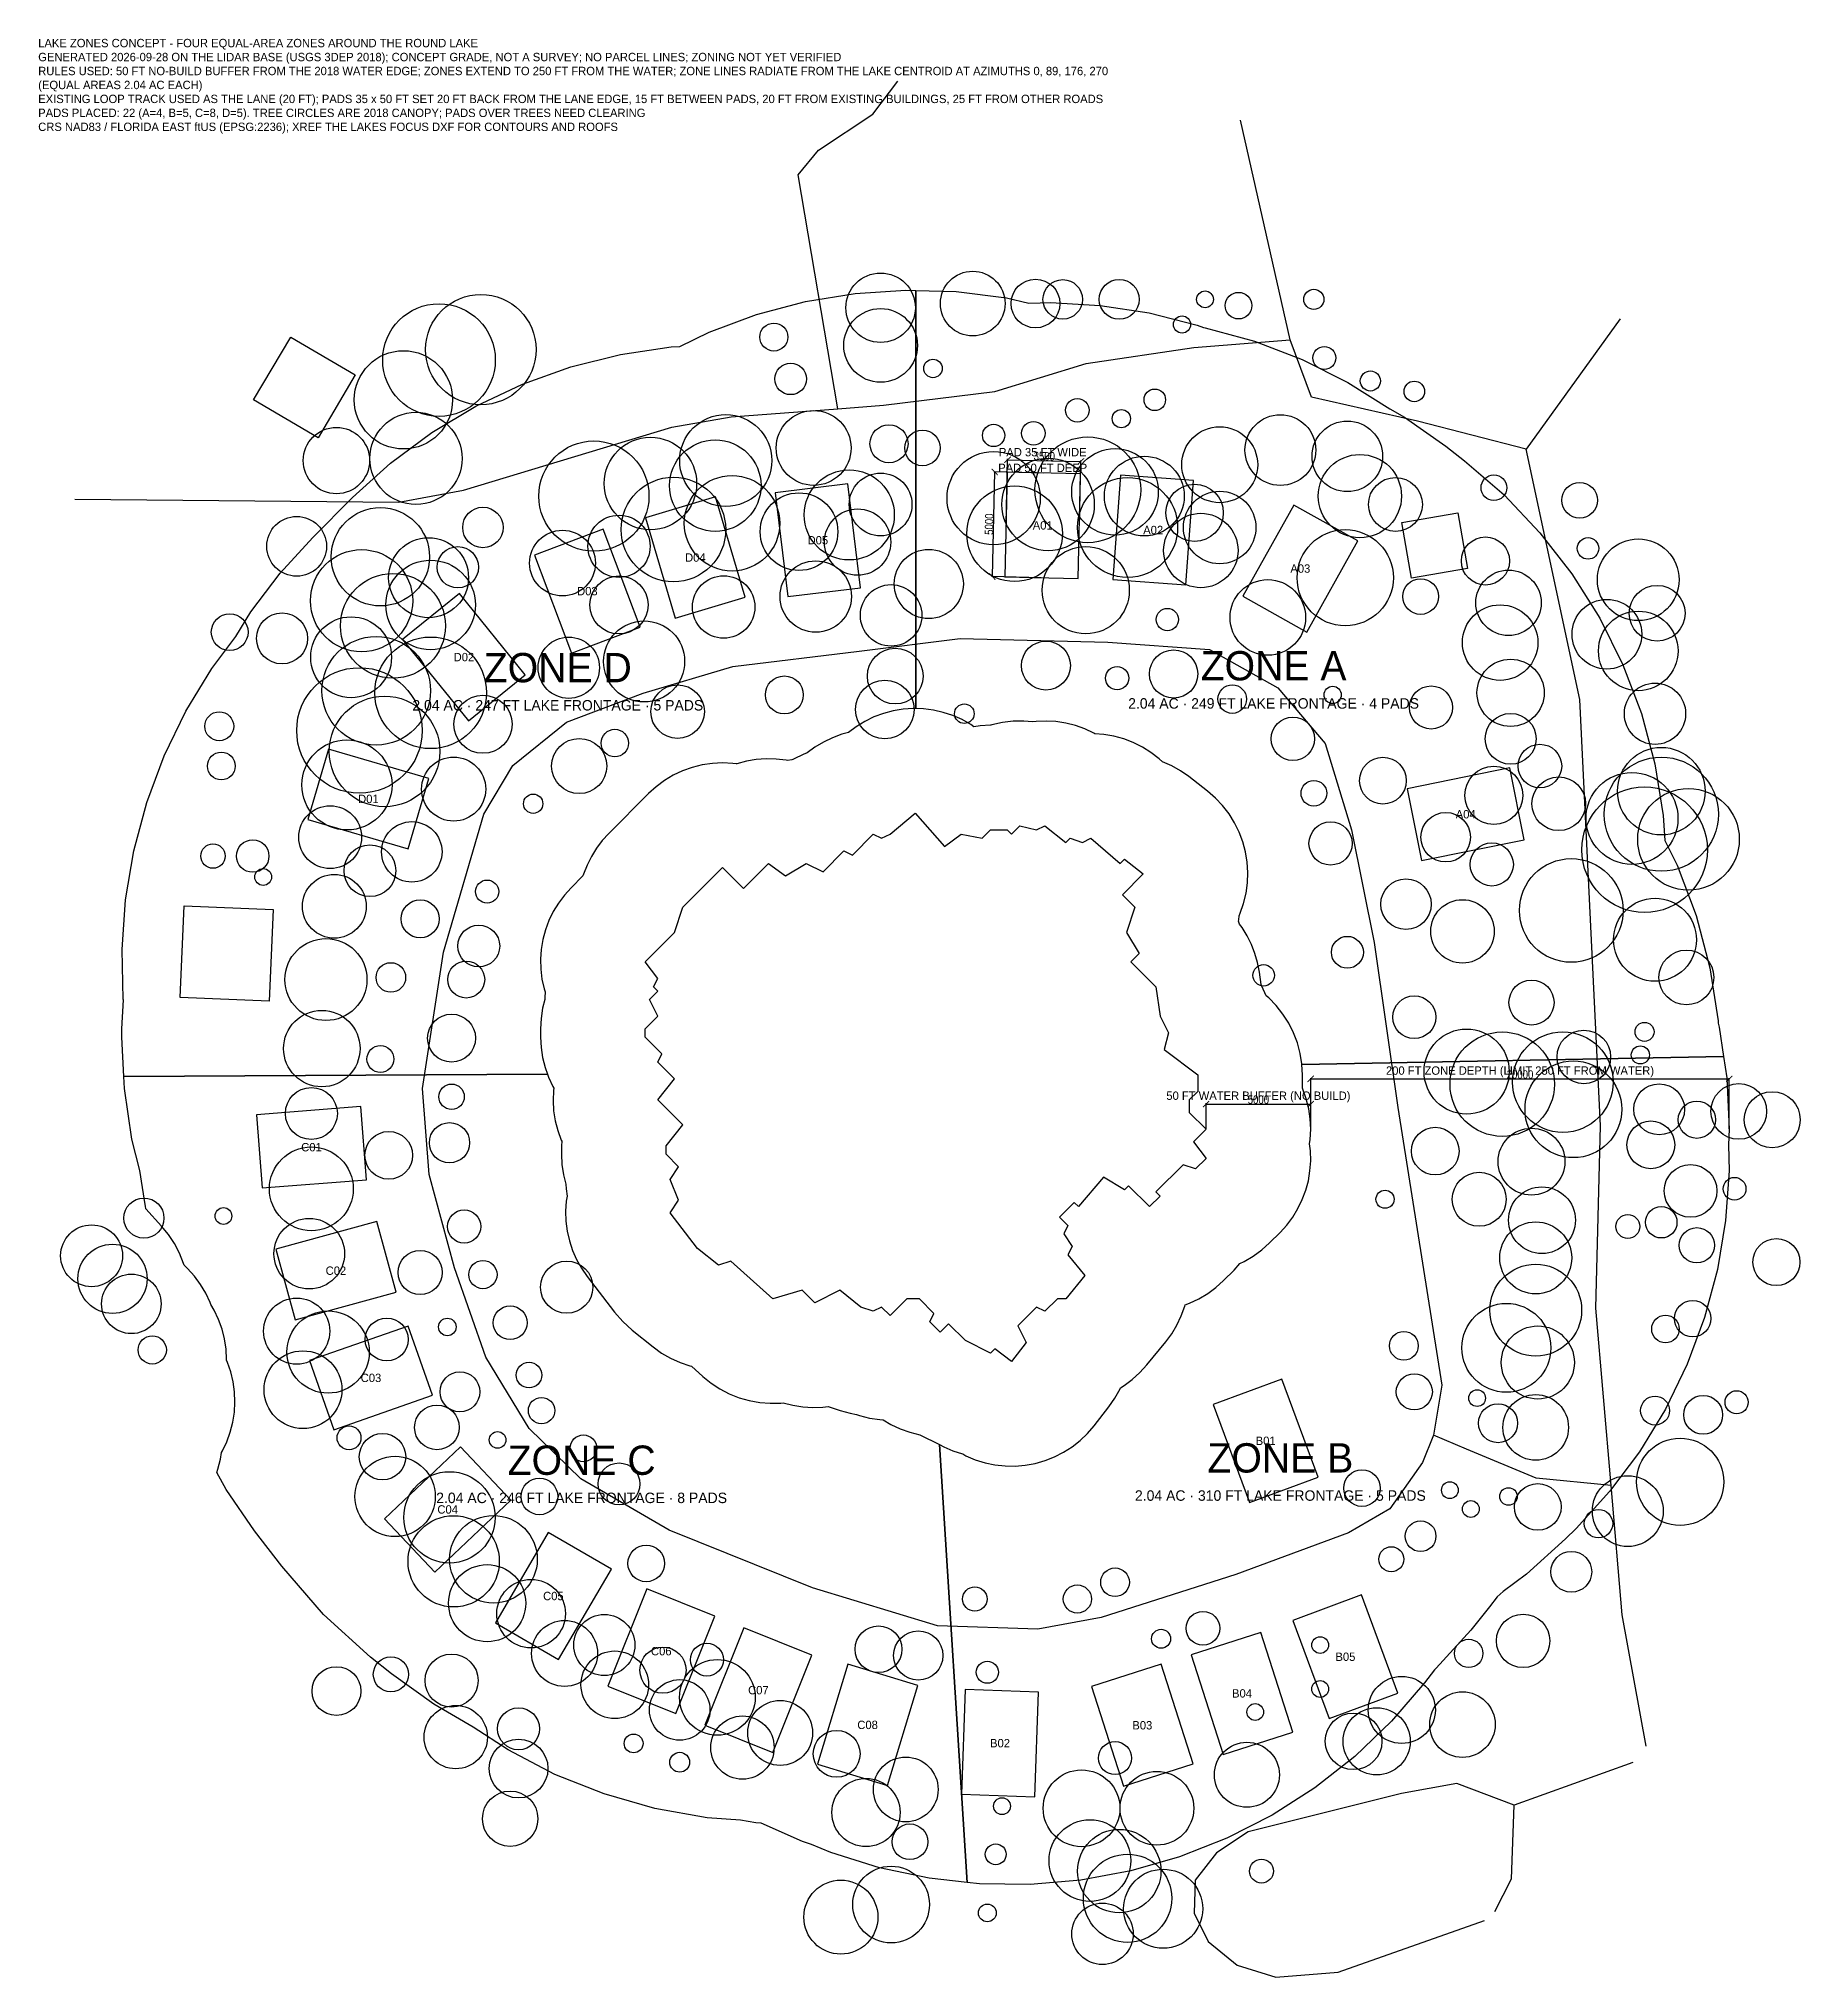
# Model space of a CAD drawing. Extents: x 426176 to 427018, y 1578748 to 1579674.
import ezdxf
from ezdxf.enums import TextEntityAlignment as Align

# ---------------------------------------------------------------- set-up
doc = ezdxf.new("R2010")
doc.units = 21
for name, color, linetype in [('A-BLDG-EXST', 9, 'Continuous'), ('A-UNIT-ANNO', 30, 'Continuous'), ('A-UNIT-PAD', 30, 'Continuous'), ('C-ROAD-EDGE', 8, 'Continuous'), ('C-ROAD-EXST', 8, 'Continuous'), ('C-ROAD-LOOP', 7, 'Continuous'), ('C-WATR-LAKE', 5, 'Continuous'), ('C-ZONE-ANNO', 1, 'Continuous'), ('C-ZONE-BNDY', 1, 'Continuous'), ('G-ANNO-DIMS', 2, 'Continuous'), ('G-ANNO-NOTE', 7, 'Continuous'), ('L-PLNT-TREE-EXST', 92, 'Continuous')]:
    doc.layers.add(name, color=color, linetype=linetype)
doc.styles.add('OpenSansCondensed-Light', font='OpenSansCondensed-Light.ttf')
doc.dimstyles.new('EZDXF', dxfattribs={"dimtxt": 0.25, "dimasz": 0.175, "dimexe": 0.375, "dimexo": 0.125, "dimgap": 0.1, "dimtad": 1, "dimlfac": 100, "dimzin": 12, "dimdsep": 46, "dimtxsty": 'OpenSansCondensed-Light', "dimblk": 'ARCHTICK', "dimcen": 2.5, "dimazin": 3, "dimtfac": 0.5, "dimtmove": 2, "dimatfit": 3})

# ---------------------------------------------------------------- blocks, each defined once
blk = doc.blocks.new('_ARCHTICK')
at = {"color": 0, "linetype": 'BYBLOCK', "const_width": 0.15}
blk.add_lwpolyline([(-0.5, -0.5), (0.5, 0.5)], dxfattribs=at)

msp = doc.modelspace()

# ---------------------------------------------------------------- linework, layer by layer
at = {"layer": 'A-BLDG-EXST'}
for points in [[(426327.45388, 1579513.40471), (426309.7007, 1579483.40327), (426278.92788, 1579501.44196), (426296.64879, 1579531.40721), (426327.45388, 1579513.40471)], [(426854.21833, 1579447.48448), (426858.86954, 1579420.94849), (426832.16166, 1579416.345), (426827.54254, 1579442.88081), (426854.21833, 1579447.48448)], [(426286.3418, 1579214.09858), (426243.83052, 1579215.88108), (426245.69742, 1579259.75921), (426288.20865, 1579257.97672), (426286.3418, 1579214.09858)]]:
    msp.add_lwpolyline(points, close=True, dxfattribs=at)
at = {"layer": 'A-UNIT-PAD'}
for points in [[(426672.86908, 1579416.09501), (426674.01908, 1579466.08179), (426639.02834, 1579466.88679), (426637.87834, 1579416.90002), (426672.86908, 1579416.09501)], [(426568.90726, 1579411.71889), (426562.86972, 1579461.35303), (426528.12582, 1579457.12675), (426534.16336, 1579407.49261), (426568.90726, 1579411.71889)], [(426724.31355, 1579413.05827), (426728.0405, 1579462.91918), (426693.13786, 1579465.52804), (426689.41092, 1579415.66714), (426724.31355, 1579413.05827)], [(426513.85304, 1579407.13935), (426499.63867, 1579455.07631), (426466.0828, 1579445.12625), (426480.29717, 1579397.1893), (426513.85304, 1579407.13935)], [(426782.06905, 1579390.50588), (426806.53011, 1579434.11387), (426776.00451, 1579451.23661), (426751.54346, 1579407.62862), (426782.06905, 1579390.50588)], [(426463.59812, 1579392.9017), (426445.90264, 1579439.66568), (426413.16785, 1579427.27885), (426430.86333, 1579380.51487), (426463.59812, 1579392.9017)], [(426408.73836, 1579370.1593), (426377.2639, 1579409.00976), (426350.06858, 1579386.97763), (426381.54304, 1579348.12717), (426408.73836, 1579370.1593)], [(426362.6674, 1579320.58084), (426314.68307, 1579334.63447), (426304.84554, 1579301.04544), (426352.82986, 1579286.99181), (426362.6674, 1579320.58084)], [(426837.00004, 1579281.37853), (426886.01014, 1579291.27853), (426879.08014, 1579325.5856), (426830.07004, 1579315.6856), (426837.00004, 1579281.37853)], [(426330.14611, 1579163.75865), (426280.29518, 1579159.90057), (426282.99583, 1579125.00492), (426332.84676, 1579128.863), (426330.14611, 1579163.75865)], [(426337.7768, 1579108.83714), (426289.5288, 1579095.71732), (426298.71267, 1579061.94372), (426346.96068, 1579075.06354), (426337.7768, 1579108.83714)], [(426352.81606, 1579058.94772), (426305.62436, 1579042.42672), (426317.18905, 1579009.39253), (426364.38075, 1579025.91353), (426352.81606, 1579058.94772)], [(426737.39421, 1579021.48608), (426754.71751, 1578974.58295), (426787.5497, 1578986.70926), (426770.2264, 1579033.61239), (426737.39421, 1579021.48608)], [(426377.75825, 1579001.18492), (426341.44287, 1578966.81643), (426365.50081, 1578941.39567), (426401.81619, 1578975.76416), (426377.75825, 1579001.18492)], [(426419.61595, 1578960.34313), (426394.42921, 1578917.15021), (426424.66425, 1578899.51949), (426449.85099, 1578942.7124), (426419.61595, 1578960.34313)], [(426466.77438, 1578933.29816), (426448.14339, 1578886.89896), (426480.62283, 1578873.85726), (426499.25382, 1578920.25647), (426466.77438, 1578933.29816)], [(426775.50547, 1578918.2992), (426792.82877, 1578871.39607), (426825.66096, 1578883.52238), (426808.33766, 1578930.42551), (426775.50547, 1578918.2992)], [(426513.17358, 1578914.66717), (426494.54259, 1578868.26797), (426527.02204, 1578855.22627), (426545.65303, 1578901.62548), (426513.17358, 1578914.66717)], [(426726.88314, 1578901.88117), (426742.10927, 1578854.25592), (426775.44695, 1578864.91421), (426760.22081, 1578912.53946), (426726.88314, 1578901.88117)], [(426562.80299, 1578897.36638), (426548.2681, 1578849.52563), (426581.75663, 1578839.35121), (426596.29151, 1578887.19196), (426562.80299, 1578897.36638)], [(426679.25788, 1578886.65503), (426694.48402, 1578839.02978), (426727.8217, 1578849.68807), (426712.59556, 1578897.31333), (426679.25788, 1578886.65503)], [(426618.92757, 1578885.20518), (426617.18651, 1578835.2355), (426652.16528, 1578834.01676), (426653.90634, 1578883.98644), (426618.92757, 1578885.20518)]]:
    msp.add_lwpolyline(points, close=True, dxfattribs=at)
at = {"layer": 'C-ROAD-EDGE'}
msp.add_lwpolyline([(426927.49981, 1578982.69875), (426891.7332, 1578986.25825), (426858.40161, 1579000.16647), (426842.59956, 1579006.76997), (426837.35882, 1578993.78365), (426821.73722, 1578971.62348), (426802.01028, 1578960.06935), (426748.145, 1578940.17463), (426683.94996, 1578919.65102), (426653.61183, 1578914.0149), (426605.71209, 1578915.68384), (426545.88582, 1578933.86014), (426477.48901, 1578961.32399), (426435.27479, 1578985.94003), (426410.59882, 1579010.05088), (426389.79862, 1579044.10176), (426374.88612, 1579086.69883), (426362.74384, 1579131.35194), (426359.55955, 1579172.49685), (426369.6023, 1579237.52516), (426388.95089, 1579303.58848), (426402.84714, 1579326.77698), (426428.46555, 1579347.53158), (426465.07383, 1579361.38414), (426507.86416, 1579374.07242), (426568.25967, 1579381.41899), (426616.4932, 1579387.38407), (426687.03243, 1579385.76123), (426735.68941, 1579382.12427), (426768.32086, 1579363.82029), (426790.83355, 1579337.24999), (426803.44544, 1579295.97591), (426814.31475, 1579242.16728), (426825.61143, 1579163.33881), (426846.62296, 1579030.67228)], dxfattribs=at)
at = {"layer": 'C-ROAD-EXST'}
for points in [[(426558.01932, 1579497.25808), (426539.06464, 1579609.07686), (426548.88326, 1579620.76301), (426574.70428, 1579637.91662), (426586.72437, 1579653.79081)], [(426774.25631, 1579530.21511), (426750.44861, 1579635.09493)], [(426931.8476, 1579540.27024), (426886.98103, 1579477.86897)], [(426558.01932, 1579497.25808), (426579.86749, 1579498.94516), (426633.01031, 1579505.42626), (426676.76656, 1579518.79982), (426728.12059, 1579526.45536), (426774.25631, 1579530.21511)], [(426886.98103, 1579477.86897), (426835.08013, 1579491.343), (426784.38558, 1579502.77359), (426774.25631, 1579530.21511)], [(426193.47971, 1579454.01829), (426348.34985, 1579452.62688), (426379.23362, 1579458.40492), (426478.75953, 1579488.46113), (426507.04085, 1579493.41855), (426558.01932, 1579497.25808)], [(426944.27506, 1578858.17678), (426932.83784, 1578920.88721), (426927.49981, 1578982.69875), (426920.1505, 1579067.4306), (426922.40442, 1579154.65031), (426912.56005, 1579358.22919), (426886.98103, 1579477.86897)], [(426846.62296, 1579030.67228), (426842.59956, 1579006.76997)], [(426937.82972, 1578850.30244), (426881.24092, 1578829.96311)], [(426881.24092, 1578829.96311), (426853.78818, 1578840.27261), (426827.36763, 1578835.52195), (426754.14264, 1578817.23405), (426738.97828, 1578807.17983), (426728.73437, 1578794.11441), (426728.25521, 1578778.3724), (426734.97259, 1578764.84172), (426748.85423, 1578753.48622), (426767.29132, 1578747.77595), (426797.09732, 1578750.21547), (426866.96808, 1578774.8325)], [(426879.90757, 1578794.73601), (426881.24092, 1578829.96311)], [(426871.97768, 1578779.18738), (426879.90757, 1578794.73601)]]:
    msp.add_lwpolyline(points, dxfattribs=at)
at = {"layer": 'C-ROAD-LOOP'}
msp.add_lwpolyline([(426927.49981, 1578982.69875), (426891.7332, 1578986.25825), (426858.40161, 1579000.16647), (426842.59956, 1579006.76997), (426837.35882, 1578993.78365), (426821.73722, 1578971.62348), (426802.01028, 1578960.06935), (426748.145, 1578940.17463), (426683.94996, 1578919.65102), (426653.61183, 1578914.0149), (426605.71209, 1578915.68384), (426545.88582, 1578933.86014), (426477.48901, 1578961.32399), (426435.27479, 1578985.94003), (426410.59882, 1579010.05088), (426389.79862, 1579044.10176), (426374.88612, 1579086.69883), (426362.74384, 1579131.35194), (426359.55955, 1579172.49685), (426369.6023, 1579237.52516), (426388.95089, 1579303.58848), (426402.84714, 1579326.77698), (426428.46555, 1579347.53158), (426465.07383, 1579361.38414), (426507.86416, 1579374.07242), (426568.25967, 1579381.41899), (426616.4932, 1579387.38407), (426687.03243, 1579385.76123), (426735.68941, 1579382.12427), (426768.32086, 1579363.82029), (426790.83355, 1579337.24999), (426803.44544, 1579295.97591), (426814.31475, 1579242.16728), (426825.61143, 1579163.33881), (426846.62296, 1579030.67228)], dxfattribs=at)
at = {"layer": 'C-WATR-LAKE'}
msp.add_lwpolyline([(426633, 1579048), (426631, 1579046), (426619, 1579052), (426611, 1579060), (426607, 1579056), (426602, 1579061), (426604, 1579065), (426597, 1579072), (426591, 1579072), (426583, 1579064), (426579, 1579068), (426575, 1579066), (426569, 1579068), (426559, 1579076), (426547, 1579070), (426541, 1579076), (426527, 1579072), (426507, 1579090), (426501, 1579088), (426491, 1579096), (426478, 1579113), (426482, 1579119), (426478, 1579129), (426482, 1579135), (426476, 1579141), (426476, 1579145), (426484, 1579155), (426472, 1579167), (426480, 1579177), (426472, 1579185), (426474, 1579189), (426466, 1579197), (426466, 1579201), (426472, 1579207), (426468, 1579215), (426472, 1579219), (426470, 1579221), (426472, 1579225), (426466, 1579233), (426480, 1579247), (426484, 1579259), (426503, 1579278), (426513, 1579268), (426525, 1579280), (426533, 1579274), (426543, 1579280), (426551, 1579276), (426561, 1579286), (426565, 1579284), (426575, 1579294), (426579, 1579292), (426583, 1579294), (426595, 1579304), (426609, 1579288), (426617, 1579294), (426627, 1579292), (426631, 1579296), (426639, 1579296), (426641, 1579294), (426645, 1579298), (426653, 1579296), (426657, 1579298), (426667, 1579290), (426669, 1579292), (426675, 1579290), (426679, 1579292), (426693, 1579280), (426695, 1579282), (426704, 1579275), (426694, 1579265), (426700, 1579259), (426696, 1579247), (426702, 1579237), (426698, 1579233), (426710, 1579221), (426712, 1579207), (426716, 1579199), (426714, 1579191), (426730, 1579179), (426730, 1579171), (426726, 1579167), (426726, 1579161), (426734, 1579153), (426728, 1579147), (426734, 1579139), (426729, 1579134), (426723, 1579136), (426710, 1579123), (426712, 1579121), (426707, 1579116), (426697, 1579126), (426695, 1579124), (426685, 1579130), (426673, 1579116), (426671, 1579118), (426664, 1579111), (426668, 1579107), (426666, 1579103), (426670, 1579097), (426668, 1579093), (426676, 1579083), (426667, 1579072), (426663, 1579072), (426657, 1579066), (426653, 1579068), (426644, 1579059), (426648, 1579051), (426641, 1579042), (426633, 1579048)], close=True, dxfattribs=at)
at = {"layer": 'C-ZONE-BNDY'}
for points in [[(426217.75555, 1579262.5752), (426221.69411, 1579286.05312), (426227.84794, 1579309.04997), (426236.16124, 1579331.35724), (426246.55863, 1579352.77263), (426258.94582, 1579373.10198), (426270.40244, 1579388.40912), (426277.6575, 1579400.14806), (426291.61385, 1579418.64827), (426307.2233, 1579435.7767), (426326.2233, 1579454.7767), (426344.40168, 1579471.25261), (426364.10744, 1579485.8674), (426385.15082, 1579498.48032), (426407.32914, 1579508.96988), (426430.42883, 1579517.23508), (426454.22742, 1579523.19632), (426478.49571, 1579526.79618), (426482.5786, 1579526.99676), (426496.55709, 1579533.80207), (426519.19686, 1579542.23074), (426542.54446, 1579548.43489), (426566.38186, 1579552.3566), (426590.48649, 1579553.95925), (426595.39118, 1579553.8107), (426595.39118, 1579353.95266), (426594.0973, 1579353.99185), (426589.27637, 1579353.67132), (426584.50889, 1579352.88698), (426579.83937, 1579351.64615), (426575.31142, 1579349.96041), (426570.96731, 1579347.84552), (426566.84761, 1579345.32121), (426563.13519, 1579342.52002), (426559.98553, 1579341.69241), (426555.47952, 1579340.03206), (426551.15358, 1579337.94711), (426547.0476, 1579335.45676), (426543.41585, 1579332.74555), (426541.47952, 1579332.03206), (426537.15358, 1579329.94711), (426536.51074, 1579329.55721), (426536.08263, 1579329.51919), (426534.08248, 1579329.1366), (426533.32117, 1579329.30272), (426528.59397, 1579329.87067), (426523.83418, 1579329.98641), (426519.08496, 1579329.64889), (426514.38938, 1579328.86118), (426509.79001, 1579327.63041), (426509.49941, 1579327.52211), (426507.90086, 1579327.75924), (426503, 1579328), (426498.09914, 1579327.75924), (426493.24548, 1579327.03926), (426488.48577, 1579325.84702), (426483.86583, 1579324.19398), (426479.43016, 1579322.09606), (426475.22149, 1579319.57348), (426471.28034, 1579316.65052), (426467.64466, 1579313.35534), (426448.64466, 1579294.35534), (426445.52277, 1579290.92965), (426442.7315, 1579287.22961), (426440.29483, 1579283.287), (426438.23371, 1579279.1357), (426436.56584, 1579274.81139), (426436.2984, 1579274.00908), (426430.64466, 1579268.35534), (426427.4421, 1579264.83219), (426424.58916, 1579261.0204), (426422.11173, 1579256.95453), (426420.03225, 1579252.67145), (426418.36959, 1579248.20999), (426417.13882, 1579243.61062), (426416.35111, 1579238.91504), (426416.01359, 1579234.16582), (426416.12933, 1579229.40603), (426416.69728, 1579224.67883), (426417.71229, 1579220.02708), (426418.18344, 1579218.55669), (426418.00702, 1579215.83769), (426418.03223, 1579215.03215), (426416.96074, 1579210.75452), (426416.24076, 1579205.90086), (426416, 1579201), (426416, 1579197), (426416.24076, 1579192.09914), (426416.96074, 1579187.24548), (426418.15298, 1579182.48577), (426419.27684, 1579179.3448), (426216.9243, 1579178.18534), (426216, 1579197), (426216, 1579201), (426216.6769, 1579214.77855), (426216.64667, 1579215.03016), (426216.06797, 1579238.82911), (426217.75555, 1579262.5752)], [(426614.63327, 1579553.22788), (426638.59672, 1579550.1693), (426649.26973, 1579547.74204), (426654.72337, 1579547.81084), (426654.7782, 1579547.80587), (426659.67019, 1579547.98574), (426683.3377, 1579546.60878), (426706.76837, 1579542.99614), (426729.75148, 1579537.18031), (426732.74246, 1579536.11316), (426733.60103, 1579535.9646), (426757.13559, 1579529.47595), (426779.92508, 1579520.72282), (426801.75218, 1579509.78866), (426821.85639, 1579497.12567), (426828.77239, 1579493.19884), (426848.48515, 1579479.33805), (426857.48515, 1579472.33805), (426876.36766, 1579456.07841), (426893.53773, 1579438.01978), (426908.82478, 1579418.34159), (426922.07693, 1579397.23933), (426933.16253, 1579374.92264), (426941.97145, 1579351.61324), (426948.41617, 1579327.5427), (426952.43266, 1579302.95017), (426953.1822, 1579290.91097), (426959.06731, 1579279.14075), (426968.15206, 1579255.04997), (426974.71088, 1579230.15258), (426978.6742, 1579204.71265), (426978.72976, 1579203.63519), (426979.19632, 1579201.77258), (426981.28594, 1579187.68554), (426779.74959, 1579183.85654), (426779.73484, 1579184.14253), (426778.94218, 1579189.23052), (426777.63041, 1579194.20999), (426775.81346, 1579199.02815), (426773.5106, 1579203.63388), (426770.74624, 1579207.97833), (426767.54972, 1579212.01543), (426763.95493, 1579215.70235), (426762.76162, 1579216.69734), (426762.75216, 1579216.72668), (426760.72136, 1579221.36068), (426760.35, 1579222.1034), (426759.49747, 1579228.07107), (426758.63935, 1579232.58504), (426757.37048, 1579237.00119), (426755.70156, 1579241.2822), (426753.64669, 1579245.39193), (426751.22323, 1579249.29567), (426749.96387, 1579250.96088), (426749.52757, 1579252.35324), (426749.63773, 1579252.99201), (426749.77957, 1579255.01135), (426750.31097, 1579256.15075), (426751.95736, 1579260.85462), (426753.1273, 1579265.69902), (426753.80918, 1579270.63583), (426753.99621, 1579275.61599), (426753.68653, 1579280.59003), (426752.88323, 1579285.50854), (426751.59429, 1579290.32265), (426749.83251, 1579294.98453), (426747.61539, 1579299.44787), (426744.96496, 1579303.66832), (426741.90755, 1579307.60396), (426738.47353, 1579311.21568), (426734.69703, 1579314.46761), (426725.69703, 1579321.46761), (426721.75448, 1579324.23977), (426717.56334, 1579326.61946), (426713.16255, 1579328.58457), (426713.1379, 1579328.59283), (426711.53957, 1579329.96283), (426707.68175, 1579332.95555), (426703.55044, 1579335.55773), (426699.18502, 1579337.74456), (426694.62712, 1579339.49519), (426689.92021, 1579340.79292), (426685.10916, 1579341.62538), (426680.8039, 1579341.94301), (426680.31084, 1579342.23353), (426676.01607, 1579344.24272), (426671.5503, 1579345.83606), (426666.95367, 1579346.99923), (426662.26754, 1579347.72176), (426657.53404, 1579347.99715), (426652.79573, 1579347.82293), (426651.04156, 1579347.59071), (426646.94467, 1579347.96217), (426641.79548, 1579347.8972), (426636.68027, 1579347.30296), (426631.65332, 1579346.18575), (426631.09604, 1579346), (426631, 1579346), (426626.09914, 1579345.75924), (426623.07263, 1579345.3103), (426621.64226, 1579346.31064), (426617.43411, 1579348.68457), (426613.01648, 1579350.64125), (426608.43062, 1579352.16242), (426603.71934, 1579353.23386), (426598.92665, 1579353.84558), (426595.39118, 1579353.95266), (426595.39118, 1579553.8107), (426614.63327, 1579553.22788)], [(426601.63719, 1578795.11831), (426577.89328, 1578800.09601), (426554.74363, 1578807.35167), (426545.54825, 1578811.24814), (426541.16346, 1578812.69892), (426521.39049, 1578821.42501), (426518.85106, 1578821.58978), (426511.55103, 1578822.77441), (426495.54701, 1578823.98647), (426470.67335, 1578828.42802), (426446.37505, 1578835.35762), (426422.90033, 1578844.70447), (426400.48896, 1578856.37311), (426383.84472, 1578867.30522), (426365.02204, 1578878.21441), (426344.82624, 1578892.7828), (426334.82624, 1578900.7828), (426312.29873, 1578921.16906), (426292.41054, 1578944.13747), (426279.41054, 1578961.13747), (426265.84123, 1578980.75532), (426261.28326, 1578988.91017), (426261.84702, 1578990.48577), (426263.03926, 1578995.24548), (426263.51478, 1578998.45112), (426264.02401, 1578999.29586), (426266.11583, 1579003.67824), (426267.77266, 1579008.24288), (426268.97889, 1579012.94671), (426269.72312, 1579017.74536), (426269.99835, 1579022.59358), (426269.80197, 1579027.44563), (426269.13584, 1579032.25575), (426268.00625, 1579036.97857), (426266.42383, 1579041.56953), (426266, 1579042.62912), (426266, 1579043), (426265.75924, 1579047.90086), (426265.03926, 1579052.75452), (426263.84702, 1579057.51423), (426262.19398, 1579062.13417), (426260.09606, 1579066.56984), (426258.541, 1579069.1643), (426258.19398, 1579070.13417), (426256.09606, 1579074.56984), (426253.57348, 1579078.77851), (426250.65052, 1579082.71966), (426247.35534, 1579086.35534), (426245.7016, 1579088.00908), (426245.43416, 1579088.81139), (426243.52496, 1579093.67554), (426241.11853, 1579098.31388), (426238.24116, 1579102.67573), (426234.92427, 1579106.71347), (426227.43876, 1579114.91189), (426227.23684, 1579116.27308), (426227.05026, 1579117.00377), (426224.54274, 1579133.30026), (426220.80368, 1579148.22742), (426217.20382, 1579172.49571), (426216.9243, 1579178.18534), (426419.27684, 1579179.3448), (426419.80602, 1579177.86583), (426421.90394, 1579173.43016), (426422.36448, 1579172.66179), (426422.20545, 1579171.52805), (426422.00111, 1579166.66714), (426422.27016, 1579161.80937), (426423.01005, 1579157.00075), (426424.21379, 1579152.28681), (426425.86997, 1579147.71217), (426426.10684, 1579147.2151), (426426, 1579145), (426426, 1579141), (426426.24076, 1579136.09914), (426426.96074, 1579131.24548), (426428.11343, 1579126.64367), (426428.20216, 1579124.50838), (426428.69585, 1579120.96351), (426428.30634, 1579118.52633), (426428.00585, 1579113.76512), (426428.1605, 1579108.99694), (426428.76888, 1579104.2652), (426429.82544, 1579099.61299), (426431.32058, 1579095.08265), (426433.24067, 1579090.71542), (426435.56825, 1579086.55106), (426438.28211, 1579082.62749), (426451.28211, 1579065.62749), (426455.25975, 1579061.03381), (426459.76525, 1579056.95656), (426469.76525, 1579048.95656), (426473.80441, 1579046.04288), (426478.1134, 1579043.54549), (426482.64946, 1579041.48917), (426487.36759, 1579039.89431), (426488.12422, 1579039.72009), (426493.55176, 1579034.83529), (426497.47398, 1579031.64887), (426501.69779, 1579028.87462), (426506.18007, 1579026.54089), (426510.87501, 1579024.67152), (426515.73467, 1579023.2856), (426520.7094, 1579022.39729), (426525.74839, 1579022.01567), (426530.80017, 1579022.14462), (426532.01644, 1579022.29947), (426536.63004, 1579021.08718), (426541.37021, 1579020.31796), (426546.16231, 1579020.00702), (426550.96213, 1579020.15723), (426553.45624, 1579020.47663), (426559.18861, 1579018.56584), (426563.91411, 1579017.24446), (426566.91255, 1579016.71589), (426568.48577, 1579016.15298), (426573.24548, 1579014.96074), (426578.09914, 1579014.24076), (426579.65928, 1579014.16412), (426583.43016, 1579011.90394), (426587.86583, 1579009.80602), (426592.48577, 1579008.15298), (426597.24548, 1579006.96074), (426597.28763, 1579006.95448), (426606.62645, 1579002.28507), (426619.8239, 1578793.11758), (426601.63719, 1578795.11831)], [(426982.79618, 1579177.50429), (426984, 1579153), (426983.63201, 1579145.50937), (426983.93203, 1579133.17089), (426982.24445, 1579109.4248), (426978.30589, 1579085.94688), (426972.15206, 1579062.95003), (426963.83876, 1579040.64276), (426953.44137, 1579019.22737), (426941.05418, 1578998.89802), (426926.78951, 1578979.83906), (426910.7767, 1578962.2233), (426905.7767, 1578957.2233), (426887.11951, 1578940.35543), (426875.98553, 1578932.1618), (426873.04917, 1578929.50045), (426869.48932, 1578924.69055), (426860.48932, 1578913.69055), (426844.01128, 1578895.4582), (426843.08103, 1578894.61296), (426838.33805, 1578888.51485), (426822.53221, 1578870.11033), (426805.0169, 1578853.32447), (426785.95709, 1578838.31533), (426765.53223, 1578825.22426), (426743.93468, 1578814.17452), (426721.36781, 1578805.27017), (426698.04414, 1578798.59506), (426674.18329, 1578794.21205), (426650.00996, 1578792.16241), (426625.75178, 1578792.46545), (426619.8239, 1578793.11758), (426606.62645, 1579002.28507), (426608.63932, 1579001.27864), (426613.03269, 1578999.33978), (426617.5918, 1578997.83134), (426617.75104, 1578997.79515), (426619.28125, 1578996.96339), (426623.74873, 1578995.07033), (426628.37866, 1578993.6192), (426633.12744, 1578992.62366), (426637.95036, 1578992.09309), (426642.80199, 1578992.03248), (426647.63666, 1578992.44241), (426652.40883, 1578993.31901), (426657.07356, 1578994.65403), (426661.58694, 1578996.4349), (426665.90645, 1578998.64485), (426669.99142, 1579001.26307), (426673.80338, 1579004.26489), (426677.30644, 1579007.62207), (426680.46761, 1579011.30297), (426687.46761, 1579020.30297), (426690.39463, 1579024.49161), (426692.87885, 1579028.95712), (426693.07041, 1579029.40343), (426694.8199, 1579030.45421), (426698.76455, 1579033.38636), (426702.40226, 1579036.69164), (426705.69786, 1579040.33811), (426714.69786, 1579051.33811), (426717.58724, 1579055.24209), (426720.08421, 1579059.408), (426722.1652, 1579063.79651), (426723.81059, 1579068.36622), (426723.98034, 1579069.03537), (426726.13417, 1579069.80602), (426730.56984, 1579071.90394), (426734.77851, 1579074.42652), (426738.71966, 1579077.34948), (426742.35534, 1579080.64466), (426747.35534, 1579085.64466), (426750.2043, 1579088.788), (426752.24176, 1579089.73014), (426756.57237, 1579092.28952), (426760.6239, 1579095.27109), (426764.35534, 1579098.64466), (426769.35534, 1579103.64466), (426772.5579, 1579107.16781), (426775.41084, 1579110.9796), (426777.88827, 1579115.04547), (426779.96775, 1579119.32855), (426781.63041, 1579123.79001), (426782.86118, 1579128.38938), (426783.64889, 1579133.08496), (426783.98641, 1579137.83418), (426783.87067, 1579142.59397), (426783.45537, 1579146.05063), (426783.75924, 1579148.09914), (426784, 1579153), (426783.75924, 1579157.90086), (426783.03926, 1579162.75452), (426781.84702, 1579167.51423), (426780.19398, 1579172.13417), (426780, 1579172.5443), (426780, 1579179), (426779.74959, 1579183.85654), (426981.28594, 1579187.68554), (426982.79618, 1579177.50429)]]:
    msp.add_lwpolyline(points, close=True, dxfattribs=at)
at = {"layer": 'L-PLNT-TREE-EXST'}
for centre, radius in [((426578.5, 1579545.5), 16.5915), ((426622.5, 1579547.5), 15.45775), ((426652.5, 1579547.5), 11.6385), ((426387.5, 1579525.5), 26.37725), ((426665.5, 1579549.5), 9.4315), ((426692.5, 1579549.5), 9.535), ((426733.5, 1579549.5), 4), ((426749.5, 1579546.5), 6.35825), ((426785.5, 1579549.5), 4.8105), ((426367.5, 1579520.5), 26.9115), ((426578.5, 1579527.5), 17.59625), ((426722.5, 1579537.5), 4.09075), ((426527.5, 1579531.5), 6.6815), ((426350.5, 1579501.5), 23.48475), ((426790.5, 1579521.5), 5.453), ((426535.5, 1579511.5), 7.535), ((426603.5, 1579516.5), 4.42275), ((426812.5, 1579510.5), 4.79775), ((426709.5, 1579501.5), 5.12975), ((426833.5, 1579505.5), 4.92275), ((426356.5, 1579473.5), 22.0445), ((426504.5, 1579472.5), 21.98875), ((426546.5, 1579478.5), 17.8805), ((426672.5, 1579496.5), 5.5995), ((426693.5, 1579492.5), 4.371), ((426769.5, 1579477.5), 16.902), ((426318.5, 1579472.5), 15.85025), ((426582.5, 1579480.5), 9.08675), ((426598.5, 1579478.5), 8.48325), ((426632.5, 1579484.5), 5.3495), ((426651.5, 1579485.5), 5.65125), ((426740.5, 1579470.5), 18.152), ((426801.5, 1579474.5), 16.859), ((426441.5, 1579455.5), 26.3255), ((426468.5, 1579461.5), 22.105), ((426499.5, 1579460.5), 21.86375), ((426632.5, 1579454.5), 22.273), ((426677.5, 1579458.5), 25.25625), ((426690.5, 1579457.5), 20.6695), ((426563.5, 1579446.5), 21.523), ((426578.5, 1579451.5), 14.988), ((426658.5, 1579451.5), 22.0835), ((426704.5, 1579455.5), 19.05725), ((426807.5, 1579455.5), 19.88925), ((426479.5, 1579439.5), 24.9935), ((426507.5, 1579442.5), 22.82075), ((426642.5, 1579437.5), 22.83825), ((426696.5, 1579440.5), 23.89875), ((426728.5, 1579447.5), 13.72925), ((426740.5, 1579440.5), 17.3375), ((426824.5, 1579451.5), 12.8845), ((426871.5, 1579459.5), 6.12975), ((426912.5, 1579453.5), 8.52225), ((426339.5, 1579426.5), 23.48475), ((426388.5, 1579440.5), 9.66875), ((426539.5, 1579438.5), 18.53575), ((426567.5, 1579433.5), 15.8375), ((426299.5, 1579431.5), 14.26825), ((426426.5, 1579423.5), 15.70375), ((426453.5, 1579431.5), 14.863), ((426731.5, 1579429.5), 17.76425), ((426800.5, 1579416.5), 22.976), ((426330.5, 1579405.5), 24.4155), ((426362.5, 1579416.5), 19.10025), ((426376.5, 1579421.5), 9.863), ((426601.5, 1579413.5), 16.523), ((426676.5, 1579410.5), 20.8335), ((426867.5, 1579424.5), 11.50075), ((426916.5, 1579430.5), 5.15125), ((426940.5, 1579415.5), 19.523), ((426363.5, 1579403.5), 21.394), ((426547.5, 1579407.5), 17.05725), ((426345.5, 1579393.5), 25.04925), ((426453.5, 1579403.5), 13.87175), ((426503.5, 1579402.5), 14.9235), ((426583.5, 1579398.5), 14.691), ((426763.5, 1579397.5), 18.066), ((426836.5, 1579407.5), 8.5135), ((426878.5, 1579404.5), 15.64325), ((426949.5, 1579399.5), 13.33275), ((426715.5, 1579396.5), 5.328), ((426874.5, 1579385.5), 18.03575), ((426925.5, 1579389.5), 16.652), ((426267.5, 1579390.5), 8.785), ((426292.5, 1579387.5), 12.20775), ((426325.5, 1579378.5), 19.32075), ((426465.5, 1579376.5), 19.36775), ((426940.5, 1579381.5), 19.00625), ((426337.5, 1579362.5), 25.9545), ((426363.5, 1579361.5), 26.66625), ((426429.5, 1579373.5), 14.64325), ((426657.5, 1579374.5), 11.70775), ((426585.5, 1579369.5), 13.32), ((426691.5, 1579368.5), 5.52625), ((426718.5, 1579370.5), 11.531), ((426879.5, 1579361.5), 16.05725), ((426329.5, 1579343.5), 30), ((426481.5, 1579352.5), 12.78575), ((426532.5, 1579360.5), 9.04375), ((426580.5, 1579353.5), 14.00075), ((426746.5, 1579358.5), 6.8065), ((426794.5, 1579360.5), 4.121), ((426841.5, 1579354.5), 10.3025), ((426948.5, 1579351.5), 14.64325), ((426341.5, 1579333.5), 26.44175), ((426388.5, 1579346.5), 13.906), ((426618.5, 1579351.5), 4.67275), ((426262.5, 1579345.5), 6.91), ((426775.5, 1579339.5), 10.37575), ((426879.5, 1579339.5), 12.156), ((426323.5, 1579317.5), 21.5405), ((426434.5, 1579326.5), 13.1735), ((426451.5, 1579337.5), 6.5565), ((426893.5, 1579326.5), 10.41475), ((426263.5, 1579326.5), 6.60825), ((426374.5, 1579315.5), 15.31125), ((426818.5, 1579319.5), 11.1775), ((426951.5, 1579303.5), 27.265), ((426951.5, 1579314.5), 20.90675), ((426785.5, 1579313.5), 6.12975), ((426871.5, 1579312.5), 13.8805), ((426902.5, 1579308.5), 12.82), ((426937.5, 1579301.5), 21.9585), ((426412.5, 1579308.5), 4.621), ((426943.5, 1579286.5), 30), ((426964.5, 1579291.5), 24.2865), ((426315.5, 1579292.5), 15.0055), ((426354.5, 1579285.5), 14.441), ((426793.5, 1579289.5), 10.324), ((426848.5, 1579292.5), 11.83275), ((426278.5, 1579283.5), 7.75475), ((426259.5, 1579283.5), 5.828), ((426334.5, 1579276.5), 12.37175), ((426870.5, 1579279.5), 10.31125), ((426908.5, 1579257.5), 24.765), ((426283.5, 1579273.5), 4), ((426317.5, 1579259.5), 15.234), ((426390.5, 1579266.5), 5.52625), ((426829.5, 1579260.5), 12.06125), ((426948.5, 1579243.5), 19.82475), ((426358.5, 1579253.5), 9.0955), ((426856.5, 1579247.5), 15.152), ((426386.5, 1579240.5), 10.00075), ((426801.5, 1579237.5), 7.6385), ((426313.5, 1579224.5), 19.5875), ((426963.5, 1579225.5), 13.109), ((426344.5, 1579225.5), 7.0565), ((426380.5, 1579224.5), 8.828), ((426761.5, 1579226.5), 5.15125), ((426833.5, 1579206.5), 10.25075), ((426889.5, 1579213.5), 10.7635), ((426311.5, 1579191.5), 18.273), ((426373.5, 1579196.5), 11.45775), ((426858.5, 1579180.5), 20.3335), ((426875.5, 1579174.5), 24.94575), ((426904.5, 1579175.5), 24.02775), ((426914.5, 1579187.5), 12.80725), ((426943.5, 1579199.5), 4.54775), ((426339.5, 1579186.5), 6.4315), ((426941.5, 1579188.5), 4.31925), ((426909.5, 1579162.5), 23.11375), ((426306.5, 1579160.5), 12.4235), ((426373.5, 1579168.5), 6.078), ((426950.5, 1579162.5), 12.1385), ((426988.5, 1579161.5), 13.31125), ((427004.5, 1579157.5), 13.3845), ((426968.5, 1579157.5), 8.89725), ((426343.5, 1579140.5), 11.406), ((426372.5, 1579146.5), 9.617), ((426843.5, 1579142.5), 11.3845), ((426889.5, 1579137.5), 15.97925), ((426946.5, 1579145.5), 11.406), ((426306.5, 1579124.5), 20.023), ((426965.5, 1579123.5), 12.57875), ((426819.5, 1579119.5), 4.31925), ((426864.5, 1579119.5), 12.89325), ((426894.5, 1579109.5), 15.949), ((426986.5, 1579124.5), 5.453), ((426226.5, 1579110.5), 9.5955), ((426264.5, 1579111.5), 4), ((426951.5, 1579108.5), 7.50075), ((426201.5, 1579092.5), 14.78175), ((426305.5, 1579093.5), 16.859), ((426379.5, 1579106.5), 7.94025), ((426891.5, 1579091.5), 17.195), ((426935.5, 1579106.5), 5.703), ((426968.5, 1579097.5), 8.44025), ((426211.5, 1579081.5), 16.55325), ((427006.5, 1579089.5), 11.22925), ((426358.5, 1579084.5), 10.5525), ((426388.5, 1579083.5), 6.73325), ((426428.5, 1579077.5), 12.488), ((426891.5, 1579066.5), 21.94975), ((426220.5, 1579069.5), 14.2125), ((426299.5, 1579056.5), 15.816), ((426401.5, 1579060.5), 8.06525), ((426877.5, 1579048.5), 21.23875), ((426966.5, 1579062.5), 8.71175), ((426314.5, 1579046.5), 19.6655), ((426342.5, 1579052.5), 10.25075), ((426371.5, 1579058.5), 4.19425), ((426892.5, 1579041.5), 17.45375), ((426953.5, 1579057.5), 6.5955), ((426230.5, 1579047.5), 6.73325), ((426828.5, 1579049.5), 6.85825), ((426302.5, 1579028.5), 18.5875), ((426410.5, 1579035.5), 6.12975), ((426377.5, 1579027.5), 9.52225), ((426833.5, 1579027.5), 8.617), ((426416.5, 1579018.5), 6.3065), ((426863.5, 1579024.5), 4), ((426891.5, 1579010.5), 15.66475), ((426948.5, 1579018.5), 6.91), ((426971.5, 1579016.5), 9.29375), ((426987.5, 1579022.5), 5.539), ((426366.5, 1579010.5), 10.6735), ((426873.5, 1579012.5), 9.31525), ((426324.5, 1579005.5), 5.703), ((426340.5, 1578996.5), 11.08275), ((426395.5, 1579004.5), 4), ((426436.5, 1579000.5), 6.37975), ((426960.5, 1578984.5), 20.86375), ((426346.5, 1578977.5), 19.191), ((426372.5, 1578967.5), 21.812), ((426415.5, 1578977.5), 8.742), ((426453.5, 1578983.5), 10.02225), ((426808.5, 1578981.5), 8.742), ((426935.5, 1578970.5), 16.9195), ((426850.5, 1578980.5), 4), ((426878.5, 1578977.5), 4.19425), ((426892.5, 1578972.5), 11.156), ((426374.5, 1578946.5), 21.812), ((426393.5, 1578947.5), 20.92825), ((426860.5, 1578971.5), 4), ((426921.5, 1578964.5), 6.785), ((426836.5, 1578958.5), 7.3455), ((426466.5, 1578945.5), 8.742), ((426822.5, 1578947.5), 5.98325), ((426908.5, 1578941.5), 9.76825), ((426390.5, 1578926.5), 18.437), ((426690.5, 1578936.5), 6.85825), ((426411.5, 1578921.5), 16.3805), ((426623.5, 1578928.5), 5.828), ((426672.5, 1578928.5), 6.73325), ((426446.5, 1578906.5), 14.60425), ((426732.5, 1578914.5), 8.06525), ((426885.5, 1578908.5), 12.7595), ((426427.5, 1578902.5), 15.7555), ((426577.5, 1578904.5), 11.16875), ((426596.5, 1578901.5), 11.77225), ((426712.5, 1578909.5), 4.54775), ((426373.5, 1578889.5), 12.6775), ((426451.5, 1578887.5), 16.16075), ((426474.5, 1578894.5), 11.01825), ((426495.5, 1578899.5), 7.8495), ((426788.5, 1578906.5), 4), ((426859.5, 1578902.5), 6.785), ((426318.5, 1578884.5), 11.66), ((426344.5, 1578892.5), 8.3885), ((426500.5, 1578881.5), 18.0835), ((426629.5, 1578893.5), 5.27625), ((426482.5, 1578875.5), 14.4665), ((426788.5, 1578885.5), 4), ((426827.5, 1578875.5), 16.0445), ((426856.5, 1578868.5), 15.652), ((426375.5, 1578862.5), 15.1345), ((426405.5, 1578866.5), 10.035), ((426530.5, 1578864.5), 15.51825), ((426757.5, 1578874.5), 4), ((426804.5, 1578860.5), 13.51825), ((426815.5, 1578860.5), 16.03575), ((426512.5, 1578857.5), 15.1345), ((426557.5, 1578854.5), 11.18625), ((426405.5, 1578847.5), 14.0525), ((426460.5, 1578859.5), 4.496), ((426482.5, 1578850.5), 4.746), ((426690.5, 1578852.5), 7.91), ((426753.5, 1578844.5), 15.527), ((426590.5, 1578837.5), 15.47525), ((426674.5, 1578828.5), 18.3375), ((426710.5, 1578828.5), 17.61775), ((426401.5, 1578823.5), 13.22925), ((426571.5, 1578826.5), 16.30725), ((426636.5, 1578829.5), 4), ((426592.5, 1578812.5), 8.5135), ((426678.5, 1578803.5), 19.523), ((426692.5, 1578798.5), 19.937), ((426633.5, 1578806.5), 4.9745), ((426583.5, 1578782.5), 18.32475), ((426696.5, 1578785.5), 21.101), ((426760.5, 1578798.5), 5.703), ((426559.5, 1578776.5), 17.68225), ((426713.5, 1578780.5), 18.88525), ((426629.5, 1578778.5), 4.246), ((426684.5, 1578768.5), 14.6735)]:
    msp.add_circle(centre, radius, dxfattribs=at)

# ---------------------------------------------------------------- texts
at = {"layer": 'A-UNIT-ANNO'}
for s, p in [('A01', (426655.94871, 1579441.4909)), ('A02', (426708.72571, 1579439.29316)), ('D05', (426548.51654, 1579434.42282)), ('D04', (426489.96792, 1579426.1328)), ('A03', (426779.03678, 1579420.87124)), ('D03', (426438.38299, 1579410.09028)), ('D02', (426379.40347, 1579378.56846)), ('D01', (426333.75647, 1579310.81314)), ('A04', (426858.04009, 1579303.48206)), ('C01', (426306.57097, 1579144.38179)), ('C02', (426318.24474, 1579085.39043)), ('C03', (426335.00256, 1579034.17012)), ('B01', (426762.47195, 1579004.09767)), ('C04', (426371.62953, 1578971.29029)), ('C05', (426422.1401, 1578929.93131)), ('C06', (426473.69861, 1578903.57771)), ('B05', (426800.58322, 1578900.91079)), ('C07', (426520.09781, 1578884.94672)), ('B04', (426751.16504, 1578883.39769)), ('C08', (426572.27981, 1578868.3588)), ('B03', (426703.53979, 1578868.17155)), ('B02', (426635.54643, 1578859.61097))]:
    msp.add_text(s, height=4, dxfattribs=at).set_placement(p, align=Align.MIDDLE_CENTER)
at = {"layer": 'C-ZONE-ANNO'}
for s, height, p in [('ZONE D', 14, (426424.25743, 1579373.54692)), ('ZONE A', 14, (426766.25806, 1579374.43765)), ('2.04 AC · 247 FT LAKE FRONTAGE · 5 PADS', 5, (426424.25743, 1579355.54692)), ('2.04 AC · 249 FT LAKE FRONTAGE · 4 PADS', 5, (426766.25806, 1579356.43765)), ('ZONE C', 14, (426435.64493, 1578994.83274)), ('ZONE B', 14, (426769.5053, 1578995.93577)), ('2.04 AC · 246 FT LAKE FRONTAGE · 8 PADS', 5, (426435.64493, 1578976.83274)), ('2.04 AC · 310 FT LAKE FRONTAGE · 5 PADS', 5, (426769.5053, 1578977.93577))]:
    msp.add_text(s, height=height, dxfattribs=at).set_placement(p, align=Align.MIDDLE_CENTER)
at = {"layer": 'G-ANNO-DIMS'}
for s, p in [('PAD 35 FT WIDE', (426655.94871, 1579476.4909)), ('PAD 50 FT DEEP', (426655.94871, 1579468.9909)), ('200 FT ZONE DEPTH (LIMIT 250 FT FROM WATER)', (426884, 1579181)), ('50 FT WATER BUFFER (NO BUILD)', (426759, 1579169))]:
    msp.add_text(s, height=4, dxfattribs=at).set_placement(p, align=Align.MIDDLE_CENTER)
at = {"layer": 'G-ANNO-NOTE', "insert": (426176, 1579673.95925), "char_height": 4, "width": 520, "attachment_point": 1}
msp.add_mtext('LAKE ZONES CONCEPT - FOUR EQUAL-AREA ZONES AROUND THE ROUND LAKE\\PGENERATED 2026-09-28 ON THE LIDAR BASE (USGS 3DEP 2018); CONCEPT GRADE, NOT A SURVEY; NO PARCEL LINES; ZONING NOT YET VERIFIED\\PRULES USED: 50 FT NO-BUILD BUFFER FROM THE 2018 WATER EDGE; ZONES EXTEND TO 250 FT FROM THE WATER; ZONE LINES RADIATE FROM THE LAKE CENTROID AT AZIMUTHS 0, 89, 176, 270 (EQUAL AREAS 2.04 AC EACH)\\PEXISTING LOOP TRACK USED AS THE LANE (20 FT); PADS 35 x 50 FT SET 20 FT BACK FROM THE LANE EDGE, 15 FT BETWEEN PADS, 20 FT FROM EXISTING BUILDINGS, 25 FT FROM OTHER ROADS\\PPADS PLACED: 22 (A=4, B=5, C=8, D=5). TREE CIRCLES ARE 2018 CANOPY; PADS OVER TREES NEED CLEARING\\PCRS NAD83 / FLORIDA EAST ftUS (EPSG:2236); XREF THE LAKES FOCUS DXF FOR CONTOURS AND ROOFS', dxfattribs=at)

# ---------------------------------------------------------------- dimensions: what is measured, and where the dimension line sits
at = {"layer": 'G-ANNO-DIMS'}
for base, p1, p2, angle in [((426639.16634, 1579472.8852), (426638.45334, 1579441.8934), (426673.44408, 1579441.0884), 358.68207332), ((426631.87992, 1579417.03802), (426655.37371, 1579416.49752), (426656.52371, 1579466.48429), 88.68207332)]:
    msp.add_linear_dim(base=base, p1=p1, p2=p2, angle=angle, dimstyle='EZDXF', override={"dimtxt": 4, "dimasz": 3}, dxfattribs=at).render()
for base, p1, p2 in [((426784, 1579177), (426784, 1579153), (426984, 1579153)), ((426734, 1579165), (426734, 1579153), (426784, 1579153))]:
    msp.add_linear_dim(base=base, p1=p1, p2=p2, dimstyle='EZDXF', override={"dimtxt": 4, "dimasz": 3}, dxfattribs=at).render()

doc.saveas('drawing.dxf')
